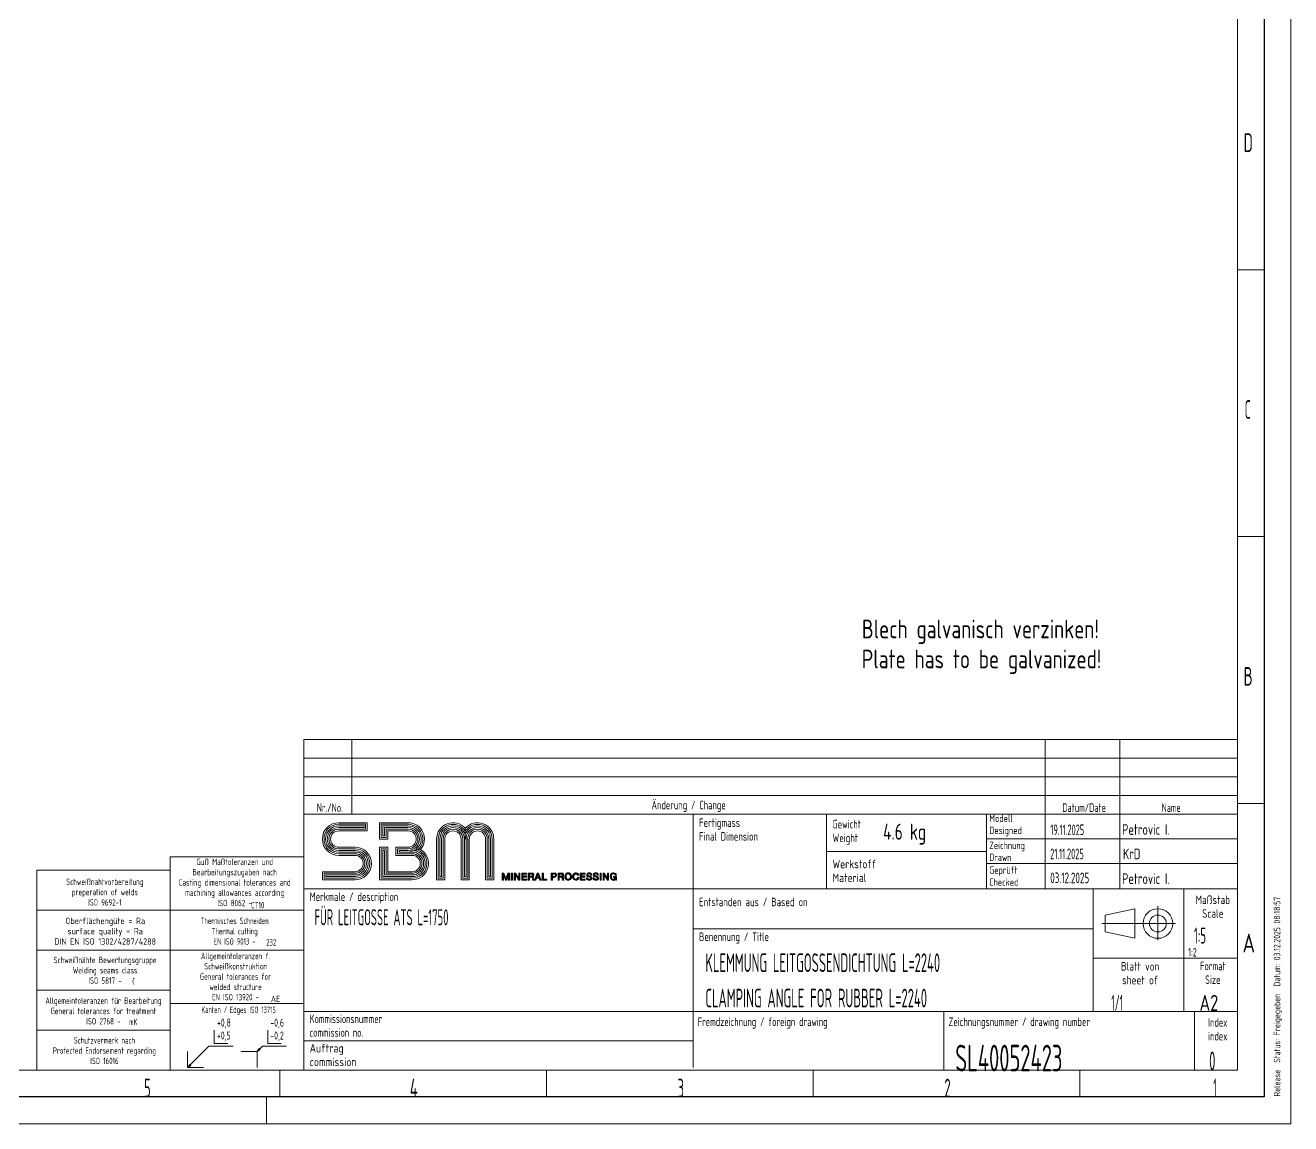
# Model space of a CAD drawing. Header units: millimetres. Extents: x 0 to 594, y 0 to 420.
# Drawn here: x 356.8 to 594, y 0 to 205.8 of the extents above; entities that cross this region are included whole.
import ezdxf
from ezdxf.lldxf.tags import DXFTag

# ---------------------------------------------------------------- set-up
doc = ezdxf.new("R2010")
doc.units = ezdxf.units.MM
doc.layers.add('1', color=7, linetype='Continuous', true_color=0xffffff)
doc.styles.add('iso-1', font='isocp.shx')
tags = doc.linetypes.add('DASHDOT', pattern=[70, 31, -13, 13, -13]).pattern_tags.tags
tags[10:11] = [DXFTag(74, 4), DXFTag(75, 0), DXFTag(340, '0'), DXFTag(46, 0.0), DXFTag(50, 0.0), DXFTag(44, 0.0), DXFTag(45, 0.0)]
tags[8:9] = [DXFTag(74, 4), DXFTag(75, 0), DXFTag(340, '0'), DXFTag(46, 0.0), DXFTag(50, 0.0), DXFTag(44, 0.0), DXFTag(45, 0.0)]
tags[6:7] = [DXFTag(74, 4), DXFTag(75, 0), DXFTag(340, '0'), DXFTag(46, 0.0), DXFTag(50, 0.0), DXFTag(44, 0.0), DXFTag(45, 0.0)]
tags[4:5] = [DXFTag(74, 4), DXFTag(75, 0), DXFTag(340, '0'), DXFTag(46, 0.0), DXFTag(50, 0.0), DXFTag(44, 0.0), DXFTag(45, 0.0)]

# ---------------------------------------------------------------- blocks, each defined once
blk = doc.blocks.new('ISO2768', base_point=(359, 17.5))
at = {"layer": '1', "color": 4, "linetype": 'Continuous', "lineweight": 18}
for p, q in [((359, 25), (384, 25)), ((359, 25), (359, 17.5)), ((384, 25), (384, 17.5)), ((359, 17.5), (384, 17.5))]:
    blk.add_line(p, q, dxfattribs=at)
at = {"layer": '1', "color": 1, "linetype": 'Continuous', "lineweight": 13, "insert": (371.46, 18.59), "char_height": 1.2, "attachment_point": 8, "line_spacing_factor": 0.963855, "style": 'iso-1'}
blk.add_mtext('\\W0.7111;Allgemeintoleranzen für Bearbeitung\\PGeneral tolerances for treatment\\PISO 2768 -', dxfattribs=at)
at = {"layer": '1', "color": 3, "linetype": 'Continuous', "lineweight": 13, "insert": (376.29, 18.45), "char_height": 1.2, "attachment_point": 7, "line_spacing_factor": 0.963855, "style": 'iso-1'}
blk.add_mtext('\\W0.6563;mK', dxfattribs=at)
blk = doc.blocks.new('ISO5817', base_point=(359, 25))
at = {"layer": '1', "color": 4, "linetype": 'Continuous', "lineweight": 18}
for p, q in [((359, 32.5), (359, 25)), ((359, 32.5), (384, 32.5)), ((384, 32.5), (384, 25)), ((359, 25), (384, 25))]:
    blk.add_line(p, q, dxfattribs=at)
at = {"layer": '1', "color": 1, "linetype": 'Continuous', "lineweight": 13, "insert": (371.77, 26.22), "char_height": 1.2, "attachment_point": 8, "line_spacing_factor": 0.963855, "style": 'iso-1'}
blk.add_mtext('\\W0.7101;Schweißnähte Bewertungsgruppe\\PWelding seams class\\PISO 5817 -', dxfattribs=at)
at = {"layer": '1', "color": 3, "linetype": 'Continuous', "lineweight": 13, "insert": (376.9, 26.08), "char_height": 1.2, "attachment_point": 7, "line_spacing_factor": 0.963855, "style": 'iso-1'}
blk.add_mtext('\\W0.5104;C', dxfattribs=at)
blk = doc.blocks.new('ISO13920', base_point=(384, 22.5))
at = {"layer": '1', "color": 4, "linetype": 'Continuous', "lineweight": 18}
for p, q in [((384, 32.5), (409, 32.5)), ((384, 32.5), (384, 22.5)), ((409, 32.5), (409, 22.5)), ((384, 22.5), (409, 22.5))]:
    blk.add_line(p, q, dxfattribs=at)
at = {"layer": '1', "color": 1, "linetype": 'Continuous', "lineweight": 13, "insert": (396.23, 23.11), "char_height": 1.2, "attachment_point": 8, "line_spacing_factor": 0.963855, "style": 'iso-1'}
blk.add_mtext('\\W0.6988;Allgemeintoleranzen f.\\PSchweißkonstruktion\\PGeneral tolerances for\\Pwelded structure\\PEN ISO 13920 -', dxfattribs=at)
at = {"layer": '1', "color": 3, "linetype": 'Continuous', "lineweight": 13, "insert": (402.83, 22.78), "char_height": 1.2, "attachment_point": 7, "line_spacing_factor": 0.963855, "style": 'iso-1'}
blk.add_mtext('\\W0.8250;AE', dxfattribs=at)
blk = doc.blocks.new('ISO9692-1', base_point=(359, 40))
at = {"layer": '1', "color": 4, "linetype": 'Continuous', "lineweight": 18}
for p, q in [((359, 40), (359, 47.5)), ((359, 47.5), (384, 47.5)), ((384, 47.5), (384, 40)), ((384, 40), (359, 40))]:
    blk.add_line(p, q, dxfattribs=at)
at = {"layer": '1', "color": 1, "linetype": 'Continuous', "lineweight": 13, "insert": (371.73, 40.87), "char_height": 1.2, "attachment_point": 8, "line_spacing_factor": 0.963855, "style": 'iso-1'}
blk.add_mtext('\\W0.7053;Schweißnahtvorbereitung\\Ppreperation of welds\\PISO 9692-1', dxfattribs=at)
blk = doc.blocks.new('DIN_EN_ISO1302_A2', base_point=(359, 32.5))
at = {"layer": '1', "color": 4, "linetype": 'Continuous', "lineweight": 18}
for p, q in [((359, 40), (359, 32.5)), ((384, 40), (359, 40)), ((384, 32.5), (384, 40)), ((359, 32.5), (384, 32.5))]:
    blk.add_line(p, q, dxfattribs=at)
at = {"layer": '1', "color": 1, "linetype": 'Continuous', "lineweight": 13, "insert": (371.8, 33.54), "char_height": 1.2, "attachment_point": 8, "line_spacing_factor": 0.963855, "style": 'iso-1'}
blk.add_mtext('\\W0.8226;Oberflächengüte = Ra\\Psurface quality = Ra\\PDIN EN ISO 1302/4287/4288', dxfattribs=at)
blk = doc.blocks.new('ISO9013', base_point=(384, 32.5))
at = {"layer": '1', "color": 4, "linetype": 'Continuous', "lineweight": 18}
for p, q in [((384, 40), (409, 40)), ((384, 40), (384, 32.5)), ((409, 40), (409, 32.5)), ((384, 32.5), (409, 32.5))]:
    blk.add_line(p, q, dxfattribs=at)
at = {"layer": '1', "color": 1, "linetype": 'Continuous', "lineweight": 13, "insert": (396.06, 33.55), "char_height": 1.2, "attachment_point": 8, "line_spacing_factor": 0.963855, "style": 'iso-1'}
blk.add_mtext('\\W0.6723;Thermisches Schneiden\\PThermal cutting\\PEN ISO 9013 -', dxfattribs=at)
at = {"layer": '1', "color": 3, "linetype": 'Continuous', "lineweight": 13, "insert": (401.97, 33.37), "char_height": 1.2, "attachment_point": 7, "line_spacing_factor": 0.963855, "style": 'iso-1'}
blk.add_mtext('\\W0.6850;232', dxfattribs=at)
blk = doc.blocks.new('ISO8062', base_point=(384, 40))
at = {"layer": '1', "color": 4, "linetype": 'Continuous', "lineweight": 18}
for p, q in [((384, 50), (384, 40)), ((409, 50), (384, 50)), ((409, 40), (409, 50)), ((384, 40), (409, 40))]:
    blk.add_line(p, q, dxfattribs=at)
at = {"layer": '1', "color": 1, "linetype": 'Continuous', "lineweight": 13, "insert": (396.07, 40.75), "char_height": 1.2, "attachment_point": 8, "line_spacing_factor": 0.963855, "style": 'iso-1'}
blk.add_mtext('\\W0.7208;Guß Maßtoleranzen und\\PBearbeitungszugaben nach\\PCasting dimensional tolerances and\\Pmachining allowances according\\PISO 8062 -      ', dxfattribs=at)
at = {"layer": '1', "color": 3, "linetype": 'Continuous', "lineweight": 13, "insert": (400.38, 40.35), "char_height": 1.2, "attachment_point": 8, "line_spacing_factor": 0.963855, "style": 'iso-1'}
blk.add_mtext('\\W0.6962;CT10', dxfattribs=at)
blk = doc.blocks.new('ISO13715', base_point=(384, 10))
at = {"layer": '1', "color": 4, "linetype": 'Continuous', "lineweight": 18}
for p, q in [((384, 10), (384, 22.5)), ((384, 22.5), (409, 22.5)), ((409, 22.5), (409, 10)), ((387.25, 10.5), (387.25, 13.5)), ((397.25, 13.5), (400.25, 13.5)), ((400.25, 13.5), (400.25, 10.5)), ((409, 10), (384, 10)), ((390.25, 10.5), (387.25, 10.5))]:
    blk.add_line(p, q, dxfattribs=at)
at = {"layer": '1', "color": 1, "linetype": 'Continuous', "lineweight": 13}
for p, q in [((392.25, 15), (392.25, 17.5)), ((402.25, 15), (402.25, 17.5)), ((387.25, 10.5), (391.25, 14.5)), ((391.25, 14.5), (395.75, 14.5)), ((392.25, 15), (394.75, 15)), ((400.25, 13.5), (401.25, 14.5)), ((401.25, 14.5), (405.75, 14.5)), ((402.25, 15), (404.75, 15)), ((400.25, 13.5), (400.65, 14.07)), ((400.25, 13.5), (400.82, 13.9)), ((400.65, 14.07), (400.82, 13.9)), ((387.25, 10.5), (387.65, 11.07)), ((387.25, 10.5), (387.82, 10.9)), ((387.65, 11.07), (387.82, 10.9))]:
    blk.add_line(p, q, dxfattribs=at)
at = {"layer": '1', "color": 1, "linetype": 'Continuous', "lineweight": 13, "insert": (396.8, 20.38), "char_height": 1.2, "attachment_point": 8, "line_spacing_factor": 0.963855, "style": 'iso-1'}
blk.add_mtext('\\W0.6454;Kanten / Edges ISO 13715', dxfattribs=at)
at = {"layer": '1', "color": 92, "linetype": 'Continuous', "lineweight": 13, "char_height": 1.5, "attachment_point": 7, "line_spacing_factor": 0.963855, "style": 'iso-1'}
for s, insert in [('\\W0.6293;+0,8\\P+0,5', (392.75, 15.42)), ('\\W0.6293;-0,6\\P-0,2', (402.75, 15.42))]:
    blk.add_mtext(s, dxfattribs=dict(at, insert=insert))
blk = doc.blocks.new('ISO16016', base_point=(359, 10))
at = {"layer": '1', "color": 4, "linetype": 'Continuous', "lineweight": 18}
for p, q in [((359, 17.5), (384, 17.5)), ((359, 17.5), (359, 10)), ((384, 17.5), (384, 10)), ((359, 10), (384, 10))]:
    blk.add_line(p, q, dxfattribs=at)
at = {"layer": '1', "color": 1, "linetype": 'Continuous', "lineweight": 13, "insert": (371.65, 11.16), "char_height": 1.2, "attachment_point": 8, "line_spacing_factor": 0.963855, "style": 'iso-1'}
blk.add_mtext('\\W0.6940;Schutzvermerk nach\\PProtected Endorsement regarding\\PISO 16016', dxfattribs=at)

msp = doc.modelspace()

# ---------------------------------------------------------------- linework, layer by layer
at = {"layer": '1', "color": 4, "linetype": 'Continuous', "lineweight": 18}
for p, q in [((594, 420), (594, 0)), ((409, 72), (409, 10)), ((409, 72), (584, 72)), ((584, 72), (584, 10)), ((409, 58), (584, 58)), ((409, 58), (482, 58)), ((409, 58), (409, 44)), ((482, 58), (482, 10.5)), ((482, 44), (482, 58)), ((537, 58), (537, 44)), ((409, 44), (584, 44)), ((482, 44), (409, 44)), ((557, 44), (557, 21)), ((559.22, 39.08), (564.76, 40.27)), ((559.22, 35.92), (559.22, 39.08)), ((564.76, 34.73), (564.76, 40.27)), ((482, 36.5), (557, 36.5)), ((559.22, 35.92), (564.76, 34.73)), ((409, 21), (584, 21)), ((529, 21), (529, 10)), ((409, 10), (584, 10)), ((402, 0), (402, 5)), ((594, 0), (0, 0))]:
    msp.add_line(p, q, dxfattribs=at)
at = {"layer": '1', "color": 4, "linetype": 'Continuous', "lineweight": 25}
for p, q in [((589, 415), (589, 5)), ((589, 5), (20, 5))]:
    msp.add_line(p, q, dxfattribs=at)
at = {"layer": '1', "color": 1, "linetype": 'Continuous', "lineweight": 13}
for p, q in [((584, 10), (584, 410)), ((589, 160), (584, 160)), ((589, 110), (584, 110)), ((418, 58), (418, 72)), ((548, 72), (548, 44)), ((562, 72), (562, 44)), ((409, 68.5), (584, 68.5)), ((409, 65), (584, 65)), ((409, 61.5), (584, 61.5)), ((589, 60), (584, 60)), ((507, 58), (507, 44)), ((537, 53.37), (584, 53.37)), ((537, 51), (507, 51)), ((537, 48.74), (584, 48.74)), ((574, 44), (574, 21)), ((557, 31), (584, 31)), ((576, 21), (576, 10)), ((409, 15.5), (482, 15.5)), ((25, 10), (584, 10)), ((404.5, 10), (404.5, 5)), ((454.5, 10), (454.5, 5)), ((504.5, 10), (504.5, 5)), ((554.5, 10), (554.5, 5))]:
    msp.add_line(p, q, dxfattribs=at)
at = {"layer": '1', "color": 1, "linetype": 'Continuous', "lineweight": 18}
for p, q in [((420.92, 56.4), (415.56, 56.4)), ((420.61, 56.09), (415.56, 56.09)), ((420.31, 55.78), (415.56, 55.78)), ((415.56, 55.48), (420.31, 55.48)), ((415.56, 55.17), (420.61, 55.17)), ((415.56, 54.87), (420.92, 54.87)), ((420.31, 55.48), (420.31, 55.78)), ((420.61, 55.17), (420.61, 56.09)), ((420.92, 54.87), (420.92, 56.4)), ((423.21, 56.4), (423.21, 53.34)), ((428.57, 56.4), (423.21, 56.4)), ((428.57, 56.09), (423.52, 56.09)), ((423.52, 56.09), (423.52, 53.64)), ((428.57, 55.78), (423.83, 55.78)), ((423.83, 55.78), (423.83, 53.95)), ((424.13, 55.48), (428.57, 55.48)), ((424.13, 53.95), (424.13, 55.48)), ((424.44, 55.17), (428.57, 55.17)), ((424.44, 53.64), (424.44, 55.17)), ((424.74, 54.87), (428.57, 54.87)), ((424.74, 53.34), (424.74, 54.87)), ((439.28, 55.36), (439.28, 53.34)), ((423.21, 53.34), (424.74, 53.34)), ((423.52, 53.64), (424.44, 53.64)), ((423.83, 53.95), (424.13, 53.95)), ((433.92, 53.34), (433.92, 45.69)), ((434.23, 53.34), (434.23, 45.99)), ((434.54, 53.34), (434.54, 46.3)), ((434.84, 46.3), (434.84, 53.34)), ((435.15, 45.99), (435.15, 53.34)), ((435.45, 45.69), (435.45, 53.34)), ((438.51, 53.34), (438.51, 45.69)), ((438.82, 53.34), (438.82, 45.99)), ((439.13, 53.34), (439.13, 46.3)), ((439.43, 46.3), (439.43, 53.34)), ((439.74, 45.99), (439.74, 53.34)), ((440.04, 45.69), (440.04, 53.34)), ((443.1, 53.34), (443.1, 45.69)), ((443.41, 53.34), (443.41, 45.99)), ((443.72, 53.34), (443.72, 46.3)), ((444.02, 46.3), (444.02, 53.34)), ((444.33, 45.99), (444.33, 53.34)), ((444.63, 45.69), (444.63, 53.34)), ((415.56, 51.81), (418.62, 51.81)), ((418.62, 51.5), (415.56, 51.5)), ((418.62, 51.19), (415.56, 51.19)), ((415.56, 50.89), (418.62, 50.89)), ((415.56, 50.58), (418.62, 50.58)), ((415.56, 50.28), (418.62, 50.28)), ((423.21, 51.81), (423.21, 45.69)), ((424.74, 51.81), (423.21, 51.81)), ((423.52, 51.5), (423.52, 45.99)), ((424.44, 51.5), (423.52, 51.5)), ((423.83, 51.19), (423.83, 46.3)), ((424.13, 51.19), (423.83, 51.19)), ((424.13, 46.6), (424.13, 51.19)), ((424.44, 46.91), (424.44, 51.5)), ((424.74, 47.22), (424.74, 51.81)), ((426.27, 51.81), (426.27, 50.28)), ((428.57, 51.81), (426.27, 51.81)), ((426.27, 50.28), (429.33, 50.28)), ((426.58, 51.5), (426.58, 50.58)), ((428.57, 51.5), (426.58, 51.5)), ((426.58, 50.58), (429.33, 50.58)), ((426.89, 51.19), (426.89, 50.89)), ((428.57, 51.19), (426.89, 51.19)), ((426.89, 50.89), (429.33, 50.89)), ((430.91, 51.37), (428.95, 51.04)), ((412.5, 47.22), (412.5, 45.69)), ((418.62, 47.22), (412.5, 47.22)), ((412.5, 45.69), (418.62, 45.69)), ((412.81, 46.91), (412.81, 45.99)), ((418.62, 46.91), (412.81, 46.91)), ((412.81, 45.99), (418.62, 45.99)), ((413.12, 46.6), (413.12, 46.3)), ((418.62, 46.6), (413.12, 46.6)), ((413.12, 46.3), (418.62, 46.3)), ((423.21, 45.69), (429.33, 45.69)), ((423.52, 45.99), (429.33, 45.99)), ((423.83, 46.3), (429.33, 46.3)), ((429.33, 46.6), (424.13, 46.6)), ((429.33, 46.91), (424.44, 46.91)), ((429.33, 47.22), (424.74, 47.22)), ((433.92, 45.69), (435.45, 45.69)), ((434.23, 45.99), (435.15, 45.99)), ((434.54, 46.3), (434.84, 46.3)), ((438.51, 45.69), (440.04, 45.69)), ((438.82, 45.99), (439.74, 45.99)), ((439.13, 46.3), (439.43, 46.3)), ((443.1, 45.69), (444.63, 45.69)), ((443.41, 45.99), (444.33, 45.99)), ((443.72, 46.3), (444.02, 46.3))]:
    msp.add_line(p, q, dxfattribs=at)
at = {"layer": '1', "color": 6, "linetype": 'Continuous', "lineweight": 18}
for p, q in [((446.21, 46.97), (446.21, 45.63)), ((446.54, 46.97), (446.21, 46.97)), ((446.21, 45.63), (446.44, 45.63)), ((446.33, 46.9), (446.46, 46.9)), ((446.33, 45.69), (446.33, 46.9)), ((446.44, 46.66), (446.8, 45.63)), ((446.44, 45.63), (446.44, 46.66)), ((446.46, 46.9), (446.87, 45.69)), ((446.9, 45.92), (446.54, 46.97)), ((446.8, 45.63), (446.99, 45.63)), ((446.87, 45.69), (446.92, 45.69)), ((447.24, 46.97), (446.9, 45.92)), ((446.92, 45.69), (447.33, 46.9)), ((446.99, 45.63), (447.35, 46.66)), ((447.56, 46.97), (447.24, 46.97)), ((447.33, 46.9), (447.45, 46.9)), ((447.35, 46.66), (447.35, 45.63)), ((447.35, 45.63), (447.56, 45.63)), ((447.45, 46.9), (447.45, 45.69)), ((447.56, 45.63), (447.56, 46.97)), ((448.13, 46.97), (447.9, 46.97)), ((447.9, 46.97), (447.9, 45.63)), ((447.9, 45.63), (448.13, 45.63)), ((448.02, 45.69), (448.02, 46.9)), ((448.13, 45.63), (448.13, 46.97)), ((448.48, 46.97), (448.48, 45.63)), ((448.71, 46.97), (448.48, 46.97)), ((448.48, 45.63), (448.69, 45.63)), ((448.58, 46.9), (448.63, 46.9)), ((448.58, 45.69), (448.58, 46.9)), ((448.63, 46.9), (449.36, 45.69)), ((448.69, 46.61), (449.28, 45.63)), ((448.69, 45.63), (448.69, 46.61)), ((449.3, 45.97), (448.71, 46.97)), ((449.28, 45.63), (449.52, 45.63)), ((449.3, 46.97), (449.3, 45.97)), ((449.52, 46.97), (449.3, 46.97)), ((449.36, 45.69), (449.41, 45.69)), ((449.41, 45.69), (449.41, 46.9)), ((449.52, 45.63), (449.52, 46.97)), ((449.86, 46.97), (449.86, 45.63)), ((450.79, 46.97), (449.86, 46.97)), ((449.86, 45.63), (450.8, 45.63)), ((449.98, 46.87), (449.98, 45.73)), ((450.73, 46.87), (449.98, 46.87)), ((449.98, 46.31), (450.67, 46.31)), ((449.98, 45.73), (450.73, 45.73)), ((450.09, 46.77), (450.79, 46.77)), ((450.09, 46.41), (450.09, 46.77)), ((450.74, 46.41), (450.09, 46.41)), ((450.09, 46.22), (450.74, 46.22)), ((450.09, 45.83), (450.09, 46.22)), ((450.8, 45.83), (450.09, 45.83)), ((450.74, 46.22), (450.74, 46.41)), ((450.79, 46.77), (450.79, 46.97)), ((450.8, 45.63), (450.8, 45.83)), ((451.07, 46.97), (451.07, 45.63)), ((451.69, 46.97), (451.07, 46.97)), ((451.07, 45.63), (451.3, 45.63)), ((451.18, 46.87), (451.18, 45.73)), ((451.18, 46.87), (451.69, 46.87)), ((451.78, 46.26), (451.18, 46.26)), ((451.3, 46.35), (451.3, 46.78)), ((451.3, 46.78), (451.66, 46.78)), ((451.68, 46.35), (451.3, 46.35)), ((451.3, 46.17), (451.63, 46.17)), ((451.3, 45.63), (451.3, 46.17)), ((451.7, 46.35), (451.68, 46.35)), ((451.74, 46.97), (451.69, 46.97)), ((451.92, 46.26), (451.91, 46.26)), ((451.92, 45.64), (451.92, 45.63)), ((451.92, 45.63), (452.17, 45.63)), ((452.77, 46.97), (452.27, 45.63)), ((452.27, 45.63), (452.5, 45.63)), ((452.42, 45.73), (452.83, 46.87)), ((452.5, 45.63), (452.63, 45.98)), ((452.55, 46.07), (453.23, 46.07)), ((452.63, 45.98), (453.14, 45.98)), ((452.68, 46.16), (452.88, 46.73)), ((453.09, 46.16), (452.68, 46.16)), ((453.01, 46.97), (452.77, 46.97)), ((452.83, 46.87), (452.94, 46.87)), ((452.88, 46.73), (453.09, 46.16)), ((452.94, 46.87), (453.36, 45.73)), ((453.51, 45.63), (453.01, 46.97)), ((453.14, 45.98), (453.27, 45.63)), ((453.27, 45.63), (453.51, 45.63)), ((453.7, 46.97), (453.7, 45.63)), ((453.93, 46.97), (453.7, 46.97)), ((453.7, 45.63), (454.59, 45.63)), ((453.81, 46.87), (453.81, 45.73)), ((453.81, 45.73), (454.47, 45.73)), ((453.93, 45.83), (453.93, 46.97)), ((454.59, 45.83), (453.93, 45.83)), ((454.59, 45.63), (454.59, 45.83)), ((455.39, 46.97), (455.39, 45.63)), ((455.96, 46.97), (455.39, 46.97)), ((455.39, 45.63), (455.62, 45.63)), ((455.5, 46.87), (456.01, 46.87)), ((455.5, 46.87), (455.5, 45.73)), ((456.01, 46.26), (455.5, 46.26)), ((455.62, 46.78), (455.95, 46.78)), ((455.62, 46.33), (455.62, 46.78)), ((455.95, 46.33), (455.62, 46.33)), ((455.62, 46.14), (455.96, 46.14)), ((455.62, 45.63), (455.62, 46.14)), ((455.97, 46.33), (455.95, 46.33)), ((456.03, 46.97), (455.96, 46.97)), ((456.67, 46.97), (456.67, 45.63)), ((457.28, 46.97), (456.67, 46.97)), ((456.67, 45.63), (456.89, 45.63)), ((456.78, 46.87), (457.28, 46.87)), ((456.78, 46.87), (456.78, 45.73)), ((457.38, 46.26), (456.78, 46.26)), ((456.89, 46.35), (456.89, 46.78)), ((456.89, 46.78), (457.26, 46.78)), ((457.27, 46.35), (456.89, 46.35)), ((456.89, 46.17), (457.23, 46.17)), ((456.89, 45.63), (456.89, 46.17)), ((457.3, 46.35), (457.27, 46.35)), ((457.34, 46.97), (457.28, 46.97)), ((457.52, 46.26), (457.51, 46.26)), ((457.51, 45.64), (457.52, 45.63)), ((457.52, 45.63), (457.76, 45.63)), ((460.33, 46.57), (460.34, 46.54)), ((460.34, 46.54), (460.56, 46.54)), ((460.56, 46.14), (460.35, 46.14)), ((460.56, 46.08), (460.56, 46.14)), ((460.84, 46.97), (460.84, 45.63)), ((461.77, 46.97), (460.84, 46.97)), ((460.84, 45.63), (461.78, 45.63)), ((460.95, 46.87), (460.95, 45.73)), ((461.71, 46.87), (460.95, 46.87)), ((460.95, 46.31), (461.65, 46.31)), ((460.95, 45.73), (461.71, 45.73)), ((461.07, 46.77), (461.77, 46.77)), ((461.07, 46.41), (461.07, 46.77)), ((461.71, 46.41), (461.07, 46.41)), ((461.07, 46.22), (461.71, 46.22)), ((461.07, 45.83), (461.07, 46.22)), ((461.78, 45.83), (461.07, 45.83)), ((461.71, 46.22), (461.71, 46.41)), ((461.77, 46.77), (461.77, 46.97)), ((461.78, 45.63), (461.78, 45.83)), ((462.21, 46.07), (461.98, 46.07)), ((462.21, 46.04), (462.21, 46.07)), ((462.77, 46.6), (462.78, 46.57)), ((462.78, 46.57), (463, 46.57)), ((462.87, 46.68), (462.87, 46.68)), ((463.45, 46.07), (463.23, 46.07)), ((463.45, 46.04), (463.45, 46.07)), ((464.02, 46.6), (464.02, 46.57)), ((464.02, 46.57), (464.24, 46.57)), ((464.11, 46.68), (464.11, 46.68)), ((464.55, 46.97), (464.55, 45.63)), ((464.77, 46.97), (464.55, 46.97)), ((464.55, 45.63), (464.77, 45.63)), ((464.66, 45.69), (464.66, 46.9)), ((464.77, 45.63), (464.77, 46.97)), ((465.12, 46.97), (465.12, 45.63)), ((465.35, 46.97), (465.12, 46.97)), ((465.12, 45.63), (465.33, 45.63)), ((465.22, 46.9), (465.27, 46.9)), ((465.22, 45.69), (465.22, 46.9)), ((465.27, 46.9), (466, 45.69)), ((465.33, 45.63), (465.33, 46.61)), ((465.33, 46.61), (465.92, 45.63)), ((465.94, 45.97), (465.35, 46.97)), ((465.92, 45.63), (466.16, 45.63)), ((465.94, 46.97), (465.94, 45.97)), ((466.16, 46.97), (465.94, 46.97)), ((466, 45.69), (466.05, 45.69)), ((466.05, 45.69), (466.05, 46.9)), ((466.16, 45.63), (466.16, 46.97)), ((467.09, 46.33), (467.09, 46.15)), ((467.63, 46.33), (467.09, 46.33)), ((467.09, 46.15), (467.43, 46.15)), ((467.52, 46.22), (467.2, 46.22)), ((467.39, 46.57), (467.4, 46.54)), ((467.4, 46.54), (467.62, 46.54)), ((467.43, 45.76), (467.46, 45.78)), ((467.46, 45.78), (467.49, 45.63)), ((467.49, 45.63), (467.63, 45.63)), ((467.52, 46.02), (467.52, 46.22)), ((467.52, 46.02), (467.55, 45.7)), ((467.63, 45.63), (467.63, 46.33))]:
    msp.add_line(p, q, dxfattribs=at)
at = {"layer": '1', "color": 1, "linetype": 'DASHDOT', "lineweight": 13}
for p, q in [((569.11, 34.38), (569.11, 40.73)), ((558.57, 37.5), (572.43, 37.5))]:
    msp.add_line(p, q, dxfattribs=at)
at = {"layer": '1', "color": 4, "linetype": 'Continuous', "lineweight": 18}
for radius in [2.77, 1.58]:
    msp.add_circle((569.11, 37.5), radius, dxfattribs=at)
at = {"layer": '1', "color": 1, "linetype": 'Continuous', "lineweight": 18}
for centre, radius, start, end in [((415.56, 53.34), 3.06, 90, 270), ((415.56, 53.34), 2.75, 90, 270), ((415.56, 53.34), 2.45, 90, 270), ((415.56, 53.34), 2.14, 90, 270), ((415.56, 53.34), 1.84, 90, 270), ((415.56, 53.34), 1.53, 90, 270), ((428.57, 53.34), 3.06, 319.9677, 90), ((428.57, 53.34), 2.75, 311.8088, 90), ((428.57, 53.34), 2.45, 297.5778, 90), ((428.57, 53.34), 2.14, 270, 90), ((428.57, 53.34), 1.84, 270, 90), ((428.57, 53.34), 1.53, 270, 90), ((436.98, 53.34), 3.06, 41.4096, 180), ((436.98, 53.34), 2.75, 33.5573, 180), ((436.98, 53.34), 2.45, 20.3641, 180), ((436.98, 53.34), 2.14, 360, 180), ((436.98, 53.34), 1.84, 360, 180), ((436.98, 53.34), 1.53, 360, 180), ((441.57, 53.34), 3.06, 360, 138.5904), ((441.57, 53.34), 2.75, 360, 146.4427), ((441.57, 53.34), 2.45, 360, 159.6359), ((441.57, 53.34), 2.14, 360, 180), ((441.57, 53.34), 1.84, 360, 180), ((441.57, 53.34), 1.53, 360, 180), ((418.62, 48.75), 3.06, 270, 90), ((418.62, 48.75), 2.75, 270, 90), ((418.62, 48.75), 2.45, 270, 90), ((418.62, 48.75), 2.14, 270, 90), ((418.62, 48.75), 1.84, 270, 90), ((418.62, 48.75), 1.53, 270, 90), ((429.33, 48.75), 3.06, 270, 58.957), ((429.33, 48.75), 2.75, 270, 67.1158), ((429.33, 48.75), 2.45, 270, 81.3468), ((429.33, 48.75), 2.14, 270, 90), ((429.33, 48.75), 1.84, 270, 90), ((429.33, 48.75), 1.53, 270, 90)]:
    msp.add_arc(centre, radius, start, end, dxfattribs=at)
at = {"layer": '1', "color": 6, "linetype": 'Continuous', "lineweight": 18}
for centre, radius, start, end in [((451.64, 45.7), 0.471, 85.2101, 90.5249), ((451.67, 46.56), 0.223, 4.9005, 90.4567), ((451.65, 45.82), 0.352, 78.0994, 85.2101), ((451.69, 46.57), 0.302, 270, 90), ((451.69, 46.56), 0.204, 274.1582, 4.9004), ((451.67, 45.92), 0.255, 71.2107, 78.0994), ((451.7, 46.27), 0.703, 82.5347, 86.7103), ((451.68, 45.97), 0.203, 62.6007, 71.2108), ((451.74, 46), 0.271, 352.0688, 79.5068), ((451.7, 45.99), 0.17, 52.3105, 62.6006), ((451.71, 46.38), 0.589, 77.5536, 82.5346), ((451.7, 46), 0.16, 41.3626, 52.3103), ((451.69, 45.99), 0.176, 31.4066, 41.3626), ((451.73, 46.43), 0.531, 72.0229, 77.5537), ((451.66, 45.97), 0.218, 23.36, 31.4065), ((451.61, 45.95), 0.266, 16.7661, 23.3601), ((451.5, 45.92), 0.384, 12.2018, 16.766), ((451.4, 45.9), 0.483, 8.5735, 12.2017), ((451.22, 45.87), 0.666, 5.9448, 8.5735), ((451.09, 45.86), 0.803, 3.7631, 5.9448), ((451.77, 46.56), 0.399, 64.6564, 72.0228), ((450.7, 45.83), 1.19, 2.2919, 3.7631), ((450.83, 45.84), 1.06, 0.6338, 2.2919), ((447.07, 45.79), 4.82, 0.2701, 0.6337), ((457.3, 45.84), 5.41, 180.2701, 180.5936), ((452.56, 45.79), 0.675, 180.5936, 183.1866), ((452.44, 45.79), 0.549, 183.1865, 186.3788), ((452.22, 45.76), 0.332, 186.3788, 191.6496), ((452.19, 45.76), 0.301, 191.6496, 197.4718), ((451.82, 46.53), 0.283, 288.5643, 298.953), ((452.09, 45.72), 0.191, 197.4719, 206.6163), ((451.88, 46.07), 0.196, 64.419, 75.6506), ((451.79, 46.6), 0.356, 56.4087, 64.6564), ((451.81, 46.56), 0.314, 298.9529, 308.3029), ((451.87, 46.05), 0.219, 54.3456, 64.4191), ((451.81, 46.64), 0.311, 46.9821, 56.4087), ((451.87, 46.06), 0.213, 46.4532, 54.3455), ((451.81, 46.55), 0.301, 308.3029, 318.0437), ((452.69, 45.86), 0.69, 172.0688, 191.5702), ((451.83, 46.65), 0.289, 36.8309, 46.9821), ((451.84, 46.03), 0.25, 39.7233, 46.4532), ((451.81, 46.55), 0.308, 318.0437, 327.5706), ((451.86, 46.04), 0.227, 32.2959, 39.7234), ((451.83, 46.02), 0.269, 26.0298, 32.2959), ((451.82, 46.65), 0.292, 26.7823, 36.8309), ((451.8, 46.56), 0.313, 327.5705, 336.9566), ((451.82, 46.02), 0.277, 19.9457, 26.0298), ((451.79, 46.64), 0.326, 17.7788, 26.7823), ((451.76, 45.99), 0.344, 15.051, 19.9456), ((451.76, 46.58), 0.364, 336.9566, 345.0196), ((451.77, 46), 0.333, 9.996, 15.051), ((451.64, 45.98), 0.458, 6.3205, 9.996), ((451.74, 46.62), 0.387, 10.1778, 17.7788), ((451.71, 45.98), 0.387, 1.9688, 6.3205), ((451, 45.96), 1.1, 0.4395, 1.9687), ((454.82, 45.99), 2.72, 180.4395, 181.0586), ((453.32, 45.96), 1.22, 181.0585, 182.4419), ((453.52, 45.97), 1.42, 182.4419, 183.6307), ((453.28, 45.95), 1.17, 183.6307, 185.0653), ((451.73, 46.58), 0.396, 345.0196, 352.4285), ((453.18, 45.94), 1.08, 185.0652, 186.6298), ((453.06, 45.93), 0.96, 186.6298, 188.383), ((453.02, 45.93), 0.921, 188.383, 190.2103), ((451.68, 46.61), 0.448, 3.6236, 10.1779), ((451.57, 46.6), 0.556, 358.3458, 3.6236), ((451.63, 46.6), 0.496, 352.4286, 358.3457), ((452.69, 45.86), 0.578, 190.2103, 193.1248), ((452.69, 45.87), 0.579, 193.1248, 196.033), ((452.45, 45.8), 0.329, 196.0329, 201.1556), ((452.4, 45.78), 0.276, 201.1555, 207.2534), ((452.3, 45.73), 0.165, 207.2533, 217.4618), ((455.95, 46.55), 0.225, 2.4637, 90.4159), ((455.96, 46.57), 0.43, 269.7026, 355.3612), ((455.95, 46.55), 0.223, 273.9666, 2.4637), ((456.01, 46.57), 0.302, 270, 90), ((456, 46.57), 0.399, 355.3611, 85.251), ((457.23, 45.75), 0.421, 76.0563, 90.5248), ((457.26, 46.56), 0.223, 4.9005, 90.4567), ((457.28, 46.57), 0.302, 270, 90), ((457.28, 46.56), 0.204, 274.1582, 4.9004), ((457.29, 46), 0.171, 41.3628, 76.0565), ((457.3, 46.27), 0.703, 82.5347, 86.7103), ((457.33, 46), 0.271, 352.0688, 79.5068), ((457.31, 46.38), 0.589, 77.5536, 82.5346), ((457.22, 45.94), 0.263, 348.4073, 41.3628), ((457.32, 46.43), 0.531, 72.0228, 77.5537), ((457.85, 45.81), 0.378, 168.4074, 206.6162), ((457.36, 46.56), 0.399, 64.6563, 72.0228), ((457.42, 46.53), 0.283, 288.5643, 298.953), ((457.47, 46.07), 0.196, 64.4191, 75.6506), ((457.38, 46.6), 0.356, 56.4087, 64.6564), ((457.4, 46.56), 0.314, 298.953, 308.3029), ((457.46, 46.05), 0.219, 54.3456, 64.4191), ((457.41, 46.64), 0.311, 46.9822, 56.4087), ((457.46, 46.06), 0.213, 46.4532, 54.3457), ((458.28, 45.86), 0.69, 172.0688, 191.5702), ((457.41, 46.55), 0.301, 308.3029, 318.0438), ((457.44, 46.03), 0.25, 39.7235, 46.4532), ((457.42, 46.65), 0.289, 36.8309, 46.9822), ((457.4, 46.55), 0.308, 318.0437, 327.5706), ((457.46, 46.04), 0.227, 32.2959, 39.7234), ((457.42, 46.65), 0.292, 26.7823, 36.8309), ((457.42, 46.02), 0.269, 26.0299, 32.2959), ((457.4, 46.56), 0.313, 327.5705, 336.9566), ((457.41, 46.02), 0.277, 19.9455, 26.0299), ((457.35, 45.99), 0.344, 15.051, 19.9456), ((457.39, 46.64), 0.326, 17.7788, 26.7823), ((457.36, 46), 0.333, 9.996, 15.051), ((457.35, 46.58), 0.364, 336.9566, 345.0196), ((457.24, 45.98), 0.458, 6.3205, 9.996), ((457.31, 45.98), 0.387, 1.9688, 6.3205), ((457.33, 46.62), 0.387, 10.1778, 17.7788), ((456.6, 45.96), 1.1, 0.4395, 1.9687), ((460.42, 45.99), 2.72, 180.4395, 181.0586), ((458.91, 45.96), 1.22, 181.0585, 182.4419), ((459.11, 45.97), 1.42, 182.4419, 183.6307), ((458.87, 45.95), 1.17, 183.6307, 185.0653), ((458.77, 45.94), 1.08, 185.0652, 186.6298), ((457.27, 46.61), 0.448, 3.6236, 10.1779), ((457.32, 46.58), 0.396, 345.0196, 352.4285), ((458.66, 45.93), 0.96, 186.6298, 188.383), ((458.62, 45.93), 0.921, 188.383, 190.2103), ((458.28, 45.86), 0.578, 190.2103, 193.1248), ((457.16, 46.6), 0.556, 358.3458, 3.6236), ((457.22, 46.6), 0.496, 352.4285, 358.3457), ((458.28, 45.87), 0.579, 193.1248, 196.033), ((458.04, 45.8), 0.329, 196.0329, 201.1556), ((457.99, 45.78), 0.276, 201.1555, 207.2534), ((457.9, 45.73), 0.165, 207.2533, 217.4616), ((458.78, 46.29), 0.838, 150.5666, 195.605), ((458.6, 46.24), 0.65, 195.605, 252.9016), ((458.57, 46.41), 0.592, 90.0226, 150.5666), ((458.81, 46.32), 0.743, 157.6114, 222.728), ((458.59, 46.42), 0.504, 125.2211, 157.6114), ((458.81, 46.32), 0.631, 157.6113, 222.7277), ((458.59, 46.42), 0.392, 125.2202, 157.6114), ((458.59, 46.12), 0.444, 222.728, 323.7928), ((458.57, 46.45), 0.467, 89.7035, 125.2211), ((458.59, 46.12), 0.332, 222.7277, 323.7929), ((458.57, 46.45), 0.355, 89.6065, 125.2202), ((458.58, 46.16), 0.572, 252.9015, 316.5572), ((458.57, 46.37), 0.637, 14.2247, 90.2914), ((458.57, 46.39), 0.52, 14.231, 90.3245), ((458.57, 46.39), 0.408, 14.2313, 90.4103), ((458.31, 46.33), 0.679, 323.7928, 14.2313), ((458.31, 46.33), 0.791, 323.7928, 14.231), ((458.41, 46.32), 0.804, 316.5572, 14.2247), ((460.29, 46.3), 0.891, 157.3651, 189.9134), ((460.04, 46.26), 0.64, 189.9134, 266.1154), ((460.01, 46.41), 0.588, 109.6552, 157.3651), ((460.29, 46.3), 0.779, 157.3651, 189.9135), ((460.04, 46.26), 0.528, 189.9135, 266.1151), ((460.01, 46.41), 0.476, 117.5459, 157.3651), ((460.22, 46.27), 0.597, 132.3335, 212.7225), ((459.99, 46.12), 0.325, 212.7226, 287.839), ((460.03, 46.48), 0.429, 39.622, 123.6906), ((460.02, 46.39), 0.618, 62.6237, 109.6551), ((460.03, 46.48), 0.317, 16.6501, 132.3335), ((460.03, 46.14), 0.528, 266.1154, 353.2321), ((460.03, 46.14), 0.416, 266.1151, 350.3371), ((459.97, 46.18), 0.383, 287.8391, 353.9642), ((460.08, 46.51), 0.482, 4.2744, 62.6237), ((460.08, 46.51), 0.37, 23.5901, 41.6694), ((462.43, 46.07), 0.445, 179.7744, 233.7625), ((462.4, 46.6), 0.376, 140.5304, 182.8947), ((462.35, 46.6), 0.32, 182.8947, 231.8301), ((462.52, 46.5), 0.533, 74.0878, 140.5304), ((462.46, 46.06), 0.368, 195.0544, 229.8955), ((462.4, 46.6), 0.264, 140.5312, 182.8935), ((462.35, 46.6), 0.208, 182.8935, 231.8301), ((462.56, 46.87), 0.673, 231.8301, 272.2121), ((462.53, 46.21), 0.621, 233.7625, 273.8759), ((462.52, 46.5), 0.421, 74.0887, 140.5312), ((462.46, 46.06), 0.256, 184.8878, 229.8957), ((462.56, 46.87), 0.561, 231.8301, 272.2121), ((462.51, 46.12), 0.444, 229.8955, 265.3328), ((462.4, 46.64), 0.146, 139.3336, 258.462), ((462.5, 46.54), 0.288, 75.3888, 139.3336), ((462.51, 46.12), 0.332, 229.8958, 265.3323), ((461.96, 44.52), 2.01, 64.3973, 78.462), ((462.52, 46.26), 0.589, 265.3328, 291.1955), ((462.52, 46.26), 0.477, 265.3324, 291.1952), ((462.54, 46.09), 0.496, 273.8759, 338.4921), ((462.51, 46.56), 0.269, 7.9316, 75.3888), ((462.6, 45.99), 0.326, 353.9423, 92.2121), ((462.6, 45.99), 0.214, 353.9394, 92.2123), ((462.54, 46.57), 0.347, 18.3302, 74.0887), ((462.54, 46.57), 0.459, 359.6607, 74.0878), ((462.63, 45.98), 0.179, 291.1953, 353.9395), ((462.63, 45.98), 0.291, 291.1955, 353.9423), ((462.69, 46.03), 0.337, 338.4922, 64.3973), ((462.51, 46.56), 0.381, 17.8717, 27.554), ((462.69, 46.03), 0.225, 16.9878, 35.4845), ((463.67, 46.07), 0.445, 179.7744, 233.7625), ((463.64, 46.6), 0.376, 140.5304, 182.8947), ((463.59, 46.6), 0.32, 182.8947, 231.8301), ((463.76, 46.5), 0.533, 74.0878, 140.5304), ((463.71, 46.06), 0.368, 195.0544, 229.8955), ((463.64, 46.6), 0.264, 140.5312, 182.8935), ((463.59, 46.6), 0.208, 182.8935, 231.8301), ((463.81, 46.87), 0.673, 231.8301, 272.2121), ((463.77, 46.21), 0.621, 233.7625, 273.8759), ((463.76, 46.5), 0.421, 74.0887, 140.5312), ((463.71, 46.06), 0.256, 184.8878, 229.8957), ((463.81, 46.87), 0.561, 231.8301, 272.2121), ((463.75, 46.12), 0.444, 229.8955, 265.3328), ((463.64, 46.64), 0.146, 139.3336, 258.462), ((463.75, 46.54), 0.288, 75.3888, 139.3336), ((463.75, 46.12), 0.332, 229.8958, 265.3323), ((463.21, 44.52), 2.01, 64.3973, 78.462), ((463.77, 46.26), 0.589, 265.3328, 291.1955), ((463.77, 46.26), 0.477, 265.3324, 291.1952), ((463.75, 46.56), 0.269, 7.9316, 75.3888), ((463.78, 46.09), 0.496, 273.8759, 338.4921), ((463.84, 45.99), 0.326, 353.9423, 92.2121), ((463.84, 45.99), 0.214, 353.9394, 92.2123), ((463.78, 46.57), 0.347, 18.3302, 74.0887), ((463.78, 46.57), 0.459, 359.6607, 74.0878), ((463.87, 45.98), 0.179, 291.1953, 353.9395), ((463.87, 45.98), 0.291, 291.1955, 353.9423), ((463.93, 46.03), 0.337, 338.4922, 64.3973), ((463.75, 46.56), 0.381, 17.8717, 27.554), ((463.93, 46.03), 0.225, 16.9878, 35.4845), ((467.26, 46.31), 0.808, 155.4406, 224.1625), ((467.1, 46.38), 0.632, 85.9212, 155.4406), ((467.39, 46.34), 0.83, 170.7968, 192.1128), ((467.1, 46.39), 0.543, 127.4943, 171.5677), ((467.26, 46.31), 0.696, 192.1128, 224.1624), ((467.56, 46.32), 0.892, 171.5672, 193.7068), ((467.1, 46.39), 0.431, 127.4967, 171.5672), ((467.05, 46.11), 0.52, 224.1626, 317.6673), ((467.08, 46.2), 0.392, 193.7069, 272.9233), ((467.05, 46.11), 0.408, 224.1624, 238.7266), ((467.08, 46.42), 0.5, 76.2204, 127.4943), ((467.08, 46.42), 0.388, 76.22, 127.4967), ((467.08, 46.2), 0.504, 241.8497, 272.9237), ((467.08, 46.17), 0.357, 272.9233, 357.5344), ((467.08, 46.17), 0.469, 272.9237, 342.0215), ((467.1, 46.49), 0.524, 6.0793, 85.9211), ((467.1, 46.5), 0.304, 13.2973, 76.22), ((467.1, 46.5), 0.416, 21.3234, 76.2204)]:
    msp.add_arc(centre, radius, start, end, dxfattribs=at)

# ---------------------------------------------------------------- block references
at = {"layer": '1', "color": 3, "linetype": 'Continuous', "lineweight": 13}
for name, p in [('ISO8062', (384, 40)), ('ISO9692-1', (359, 40)), ('DIN_EN_ISO1302_A2', (359, 32.5)), ('ISO9013', (384, 32.5)), ('ISO5817', (359, 25)), ('ISO13920', (384, 22.5)), ('ISO2768', (359, 17.5)), ('ISO13715', (384, 10)), ('ISO16016', (359, 10))]:
    msp.add_blockref(name, p, dxfattribs=at)

# ---------------------------------------------------------------- texts
at = {"layer": '1', "color": 1, "linetype": 'Continuous', "lineweight": 13, "char_height": 3.5, "attachment_point": 7, "line_spacing_factor": 0.963855, "style": 'iso-1'}
for s, insert in [('\\W0.6380;D', (585.17, 182.07)), ('\\W0.5104;C', (585.37, 132.07)), ('\\W0.6380;B', (585.17, 82.07)), ('\\W0.8300;A', (584.97, 32.07)), ('\\W0.5404;5', (379.09, 4.93)), ('\\W0.6380;4', (428.89, 4.93)), ('\\W0.5404;3', (479.09, 4.93)), ('\\W0.5404;2', (529.09, 4.93)), ('\\W0.4176;1', (579.48, 4.93))]:
    msp.add_mtext(s, dxfattribs=dict(at, insert=insert))
at = {"layer": '1', "color": 2, "linetype": 'Continuous', "lineweight": 18, "insert": (513.62, 84.26), "char_height": 3.5, "attachment_point": 7, "line_spacing_factor": 0.963855, "style": 'iso-1'}
msp.add_mtext('\\W0.8278;Blech galvanisch verzinken!\\PPlate has to be galvanized!', dxfattribs=at)
at = {"layer": '1', "color": 3, "linetype": 'Continuous', "lineweight": 18, "attachment_point": 7, "line_spacing_factor": 0.963855, "style": 'iso-1'}
for s, insert, char_height in [('\\W0.5469; ', (548.75, 68.82), 2), ('\\W0.5469; ', (562.72, 68.82), 2), ('\\W0.5469; ', (411.52, 68.62), 2), ('\\W0.5469; ', (419.15, 68.62), 2), ('\\W0.5469; ', (411.52, 65.12), 2), ('\\W0.5469; ', (419.15, 65.12), 2), ('\\W0.5469; ', (548.75, 65.32), 2), ('\\W0.5469; ', (562.72, 65.32), 2), ('\\W0.5469; ', (548.77, 61.82), 2), ('\\W0.5469; ', (562.74, 61.82), 2), ('\\W0.5469; ', (411.54, 61.62), 2), ('\\W0.5469; ', (419.17, 61.62), 2), ('\\W0.7741;4.6 kg', (517.6, 52.3), 3), ('\\W0.6303;19.11.2025', (548.95, 54.06), 2), ('\\W0.7978;Petrovic I.', (562.4, 54.12), 2), ('\\W0.6303;21.11.2025', (548.93, 49.56), 2), ('\\W0.8014;KrD', (562.55, 49.55), 2), ('\\W1.0000;', (483.29, 47.1), 3), ('\\W1.0000;', (519.47, 45.16), 3), ('\\W0.6841;03.12.2025', (548.93, 45.06), 2), ('\\W0.7978;Petrovic I.', (562.4, 44.91), 2), ('\\W0.5368;FÜR LEITGOSSE ATS L=1750', (411.03, 37.17), 3), ('\\W1.0000;', (483.14, 37.38), 2), ('\\W0.5376;1:5', (575.88, 33.75), 3), ('\\W1.0000;', (410.86, 31.67), 3), ('\\W0.5425;KLEMMUNG LEITGOSSENDICHTUNG L=2240', (484.29, 28.41), 3.5), ('\\W0.6008;1:2 ', (574.78, 31.32), 1.6), ('\\W1.0000;', (410.86, 26.67), 3), ('\\W0.5438;CLAMPING ANGLE FOR RUBBER L=2240', (484.29, 21.78), 3.5), ('\\W0.4767;1/1', (560.38, 21.13), 3), ('\\W0.8250;A2', (576.91, 21.13), 3), ('\\W1.0000;', (410.78, 21.67), 3), ('\\W1.0000;', (430.69, 16.43), 2.5), ('\\W1.0000;', (430.69, 10.93), 2.5), ('\\W1.0000;', (484.14, 10.94), 3.5)]:
    msp.add_mtext(s, dxfattribs=dict(at, insert=insert, char_height=char_height))
at = {"layer": '1', "color": 1, "linetype": 'Continuous', "lineweight": 18, "line_spacing_factor": 0.963855, "style": 'iso-1'}
for s, insert, char_height, attachment_point in [('\\W0.6908;Nr./No.', (413.9, 58.42), 1.6, 8), ('\\W0.7926;Änderung / Change', (481.15, 58.42), 1.6, 8), ('\\W0.7858;Datum/Date', (555.28, 58.42), 1.6, 8), ('\\W0.7402;Name', (569.82, 58.42), 1.6, 7), ('\\W0.8066;Fertigmass\\PFinal Dimension', (483.12, 53.03), 1.6, 7), ('\\W0.7977;Gewicht\\PWeight', (508.12, 52.28), 1.6, 7), ('\\W0.8167;Modell\\PDesigned', (537.5, 53.83), 1.4, 7), ('\\W0.7727;Zeichnung\\PDrawn', (537.5, 49.2), 1.4, 7), ('\\W0.8966;Werkstoff\\PMaterial', (508.12, 45.28), 1.6, 7), ('\\W0.8514;Geprüft\\PChecked', (537.5, 44.57), 1.4, 7), ('\\W0.8007;Merkmale / description', (410.12, 41.25), 1.6, 7), ('\\W0.8715;Maßstab\\PScale\\Fisocp.shx;', (579.4, 38.59), 1.6, 8), ('\\W0.8189;Entstanden aus / Based on', (483.12, 40.75), 1.6, 7), ('\\W0.8002;Benennung / Title', (483.12, 33.75), 1.6, 7), ('\\W0.8719;Blatt von\\Psheet of', (565.78, 26.11), 1.6, 8), ('\\W0.7767;Format\\PSize', (579.4, 26.18), 1.6, 8), ('\\W0.7508;Kommissionsnummer\\Pcommission no.', (410.12, 16.28), 1.6, 7), ('\\W0.7882;Fremdzeichnung / foreign drawing', (482.86, 17.82), 1.6, 7), ('\\W0.7721;Zeichnungsnummer / drawing number', (529.86, 17.82), 1.6, 7), ('\\W0.7656;Index\\Pindex', (580.32, 15.61), 1.6, 8), ('\\W0.9206;Auftrag\\Pcommission', (410.12, 10.78), 1.6, 7)]:
    msp.add_mtext(s, dxfattribs=dict(at, insert=insert, char_height=char_height, attachment_point=attachment_point))
at = {"layer": '1', "color": 1, "linetype": 'Continuous', "lineweight": 13, "insert": (592.4, 5.09), "char_height": 1.2, "attachment_point": 7, "rotation": 90, "line_spacing_factor": 0.963855, "style": 'iso-1'}
msp.add_mtext('\\W0.7852;Release  Status: Freigegeben  Datum: 03.12.2025 08:18:57', dxfattribs=at)
at = {"layer": '1', "color": 3, "linetype": 'Continuous', "lineweight": 25, "attachment_point": 7, "line_spacing_factor": 0.963855, "style": 'iso-1'}
for s, insert, char_height in [('\\W0.6224;SL40052423', (531.14, 9.79), 5), ('\\W0.5404;0', (578.72, 10.01), 3.5)]:
    msp.add_mtext(s, dxfattribs=dict(at, insert=insert, char_height=char_height))

doc.saveas('drawing.dxf')
